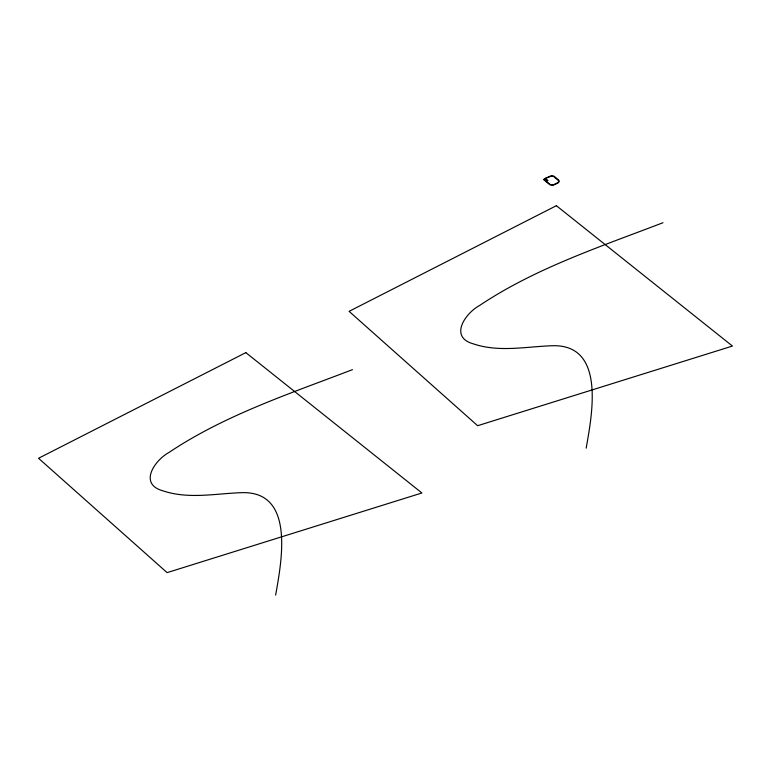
<?xml version="1.0" encoding="UTF-8"?>
<svg xmlns="http://www.w3.org/2000/svg" width="771" height="771" viewBox="0 0 771 771"><rect width="100%" height="100%" fill="white"/><g stroke="black" fill="none" stroke-linecap="round" stroke-linejoin="round"><path stroke-width="1.16" d="M275.642 595.106C281.396 562.194 295.621 490.732 241.468 492.669C215.34 493.575 188.249 499.435 162.768 490.77C138.24 483.986 154.788 460.133 169.051 452.413C225.074 414.923 289.973 393.644 352.463 369.646M586.172 448.173C591.926 415.27 606.16 343.799 552.007 345.745C525.88 346.651 498.789 352.511 473.307 343.847C448.77 337.052 465.327 313.199 479.581 305.489C535.614 268 600.513 246.71 662.993 222.723M558.464 181.84L558.223 182.235A3.18 1.966 -4.3 0 1 557.664 182.756L553.771 184.597A3.19 1.976 -4.3 0 1 552.826 184.799L551.159 184.732A3.383 2.091 -4.3 0 1 550.051 184.346L543.43 179.286L549.694 184.597A3.778 2.342 -4.3 0 0 550.619 184.953L552.894 185.107A3.624 2.246 -4.3 0 0 553.973 184.886L558.04 182.958A3.662 2.274 -4.3 0 0 558.686 182.361L558.965 181.908A4.154 2.573 -4.3 0 0 559.129 181.185A3.643 2.255 -4.3 0 0 558.821 180.289L554.368 176.463A3.662 2.274 -4.3 0 0 553.115 176.01L551.593 175.904A3.682 2.284 -4.3 0 0 550.484 176.067L544.615 178.727L550.33 176.463A3.209 1.995 -4.3 0 1 551.593 176.231L552.923 176.318A3.18 1.966 -4.3 0 1 554.012 176.704L558.349 180.433A3.132 1.947 -4.3 0 1 558.59 181.002L558.609 181.204A3.633 2.246 -4.3 0 1 558.464 181.84M245.843 352.626L38.55 458.273L167.105 572.631L421.91 492.977L245.843 352.626M556.383 205.693L349.09 311.349L477.635 425.708L732.45 346.054L556.383 205.693M546.128 179.084L545.425 179.421L546.128 179.084M546.938 179.778L546.234 180.115L546.938 179.778M547.747 180.472L547.034 180.809L547.747 180.472"/></g></svg>
